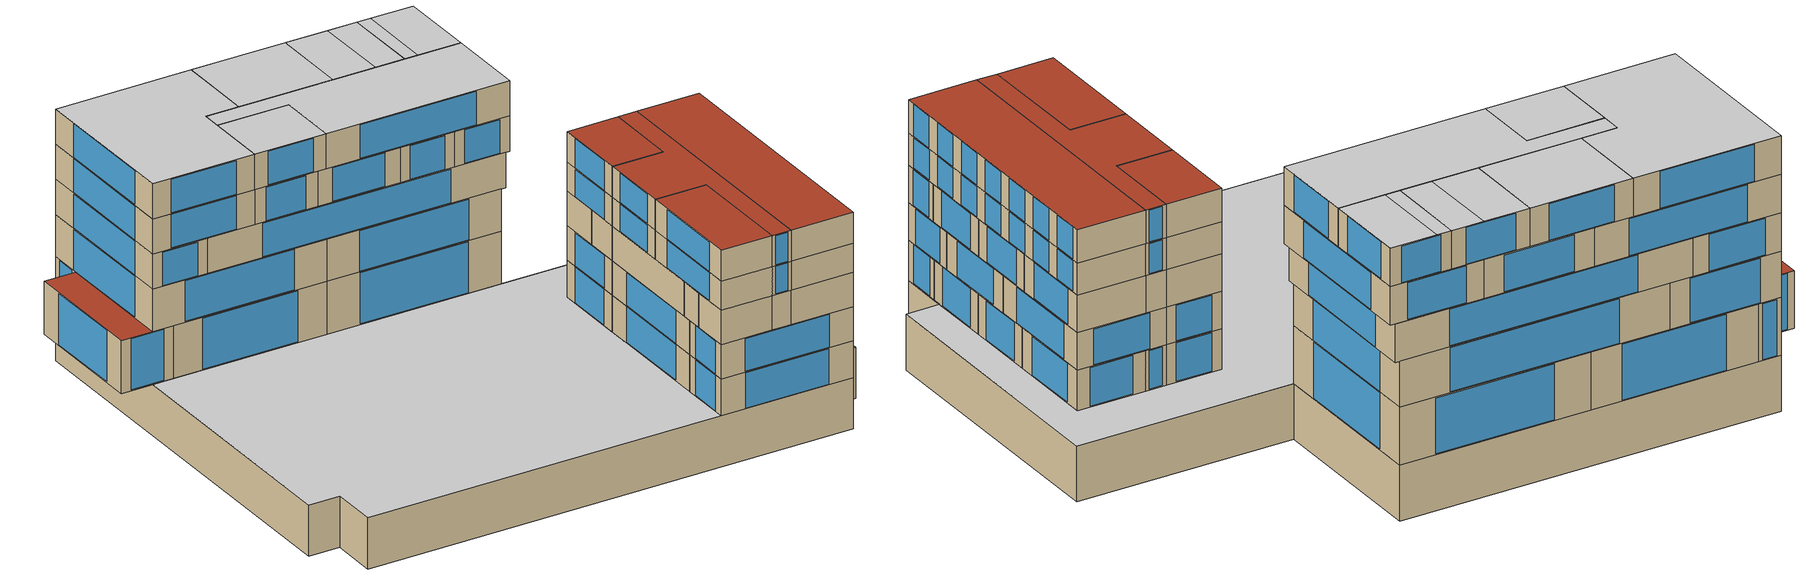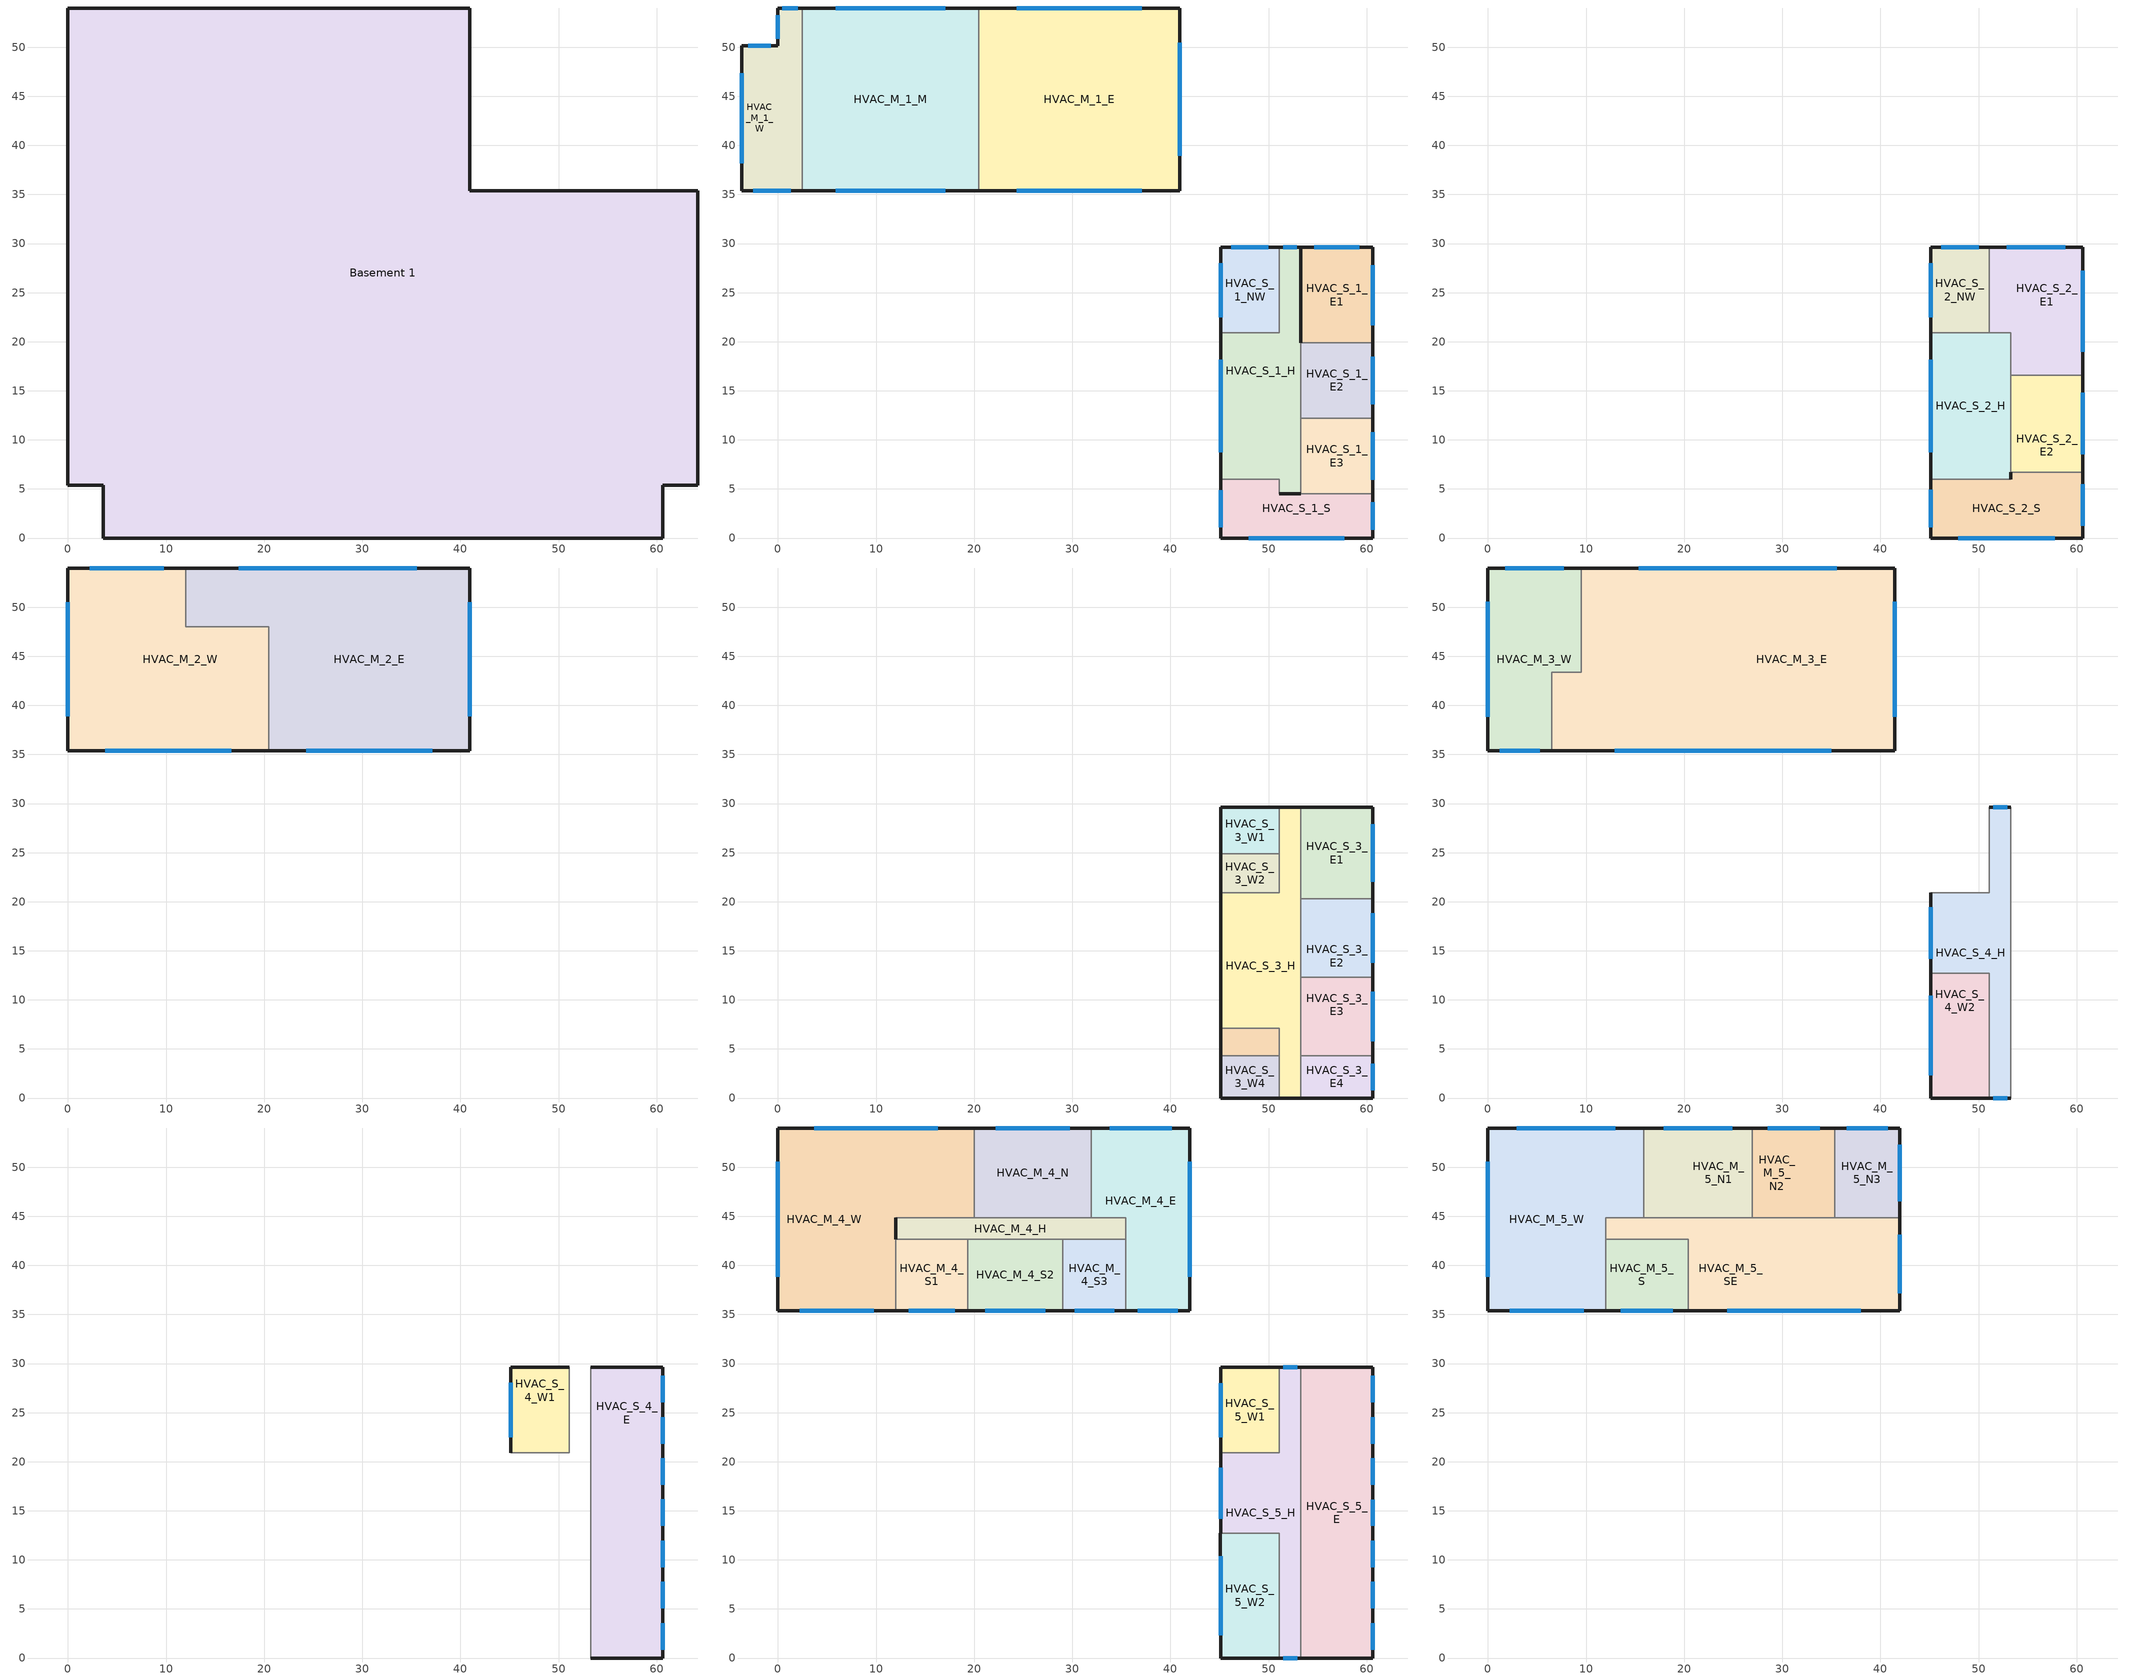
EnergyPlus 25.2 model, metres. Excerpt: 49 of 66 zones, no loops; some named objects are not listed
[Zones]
Basement 1
 floor ground (ASHRAE 189.1-2009 ExtWall Mass ClimateZone 6): 40.95,54 40.95,35.4 64.2,35.4 64.2,5.4 60.6,5.4 60.6,0 3.6,0 3.6,5.4 0,5.4 0,54 z0
 wall ground (ASHRAE 189.1-2009 ExtWall Mass ClimateZone 6): 3.6,5.4 3.6,0 60.6,0 60.6,5.4 64.2,5.4 64.2,35.4 40.95,35.4 40.95,54 0,54 0,5.4 3.6,5.4 z0:5.8
 ceiling ground (ASHRAE 189.1-2009 ExtRoof Metal ClimateZone 6): 45.1,0 45.1,29.6 60.6,29.6 60.6,5.4 64.2,5.4 64.2,35.4 0,35.4 0,5.4 3.6,5.4 3.6,0 z5.8
HVAC_M_1_E
 floor to Basement 1 (Interior Floor): 40.95,54 40.95,35.4 20.48,35.4 20.48,54 z5.8
 wall outside (ASHRAE 189.1-2009 ExtWall Mass ClimateZone 6): 20.48,35.4 40.95,35.4 40.95,54 20.48,54 z5.8:11.8
 wall to HVAC_M_1_M (Interior Wall): 20.48,54 20.48,35.4 z5.8:11.8
 window (ASHRAE 189.1-2009 ExtWindow ClimateZone 6): 37.07,54 24.36,54 / 24.36,35.4 37.07,35.4 / 40.95,38.93 40.95,50.47 z5.9:11.7
HVAC_M_1_M
 floor to Basement 1 (Interior Floor): 20.48,54 20.48,35.4 2.48,35.4 2.48,54 z5.8
 wall outside (ASHRAE 189.1-2009 ExtWall Mass ClimateZone 6): 2.48,35.4 20.48,35.4 / 20.48,54 2.48,54 z5.8:11.8
 wall to HVAC_M_1_W (Interior Wall): 2.48,54 2.48,35.4 z5.8:11.8
 window (ASHRAE 189.1-2009 ExtWindow ClimateZone 6): 17.06,54 5.89,54 / 5.89,35.4 17.06,35.4 z5.9:11.7
HVAC_M_1_W
 floor outside (ASHRAE 189.1-2009 ExtWall Mass ClimateZone 6): 0,50.16 0,35.4 -3.7,35.4 -3.7,50.16 z5.8
 floor to Basement 1 (Interior Floor): 2.47,54 2.47,35.4 0,35.4 0,54 z5.8
 wall outside (ASHRAE 189.1-2009 ExtWall Mass ClimateZone 6): 2.47,54 0,54 0,50.16 -3.7,50.16 -3.7,35.4 2.47,35.4 z5.8:11.8
 window (ASHRAE 189.1-2009 ExtWindow ClimateZone 6): 2.01,54 0.47,54 / 0,53.27 0,50.89 / -0.7,50.16 -3,50.16 / -3.7,47.36 -3.7,38.2 / -2.53,35.4 1.3,35.4 z5.9:11.7
 roof outside (ASHRAE 189.1-2009 ExtRoof Metal ClimateZone 6): 0,35.4 0,50.16 -3.7,50.16 -3.7,35.4 z11.8
HVAC_S_1_E1
 floor to Basement 1 (Interior Floor): 60.6,29.6 60.6,19.9 53.3,19.9 53.3,29.6 z5.8
 wall outside (ASHRAE 189.1-2009 ExtWall Mass ClimateZone 6): 60.6,19.9 60.6,29.6 53.3,29.6 z5.8:10
 wall outside (Interior Wall): 53.3,29.6 53.3,19.9 z5.8:10
 wall to HVAC_S_1_E2 (Interior Wall): 53.3,19.9 60.6,19.9 z5.8:10
 window (ASHRAE 189.1-2009 ExtWindow ClimateZone 6): 60.6,21.69 60.6,27.81 / 59.25,29.6 54.65,29.6 z5.9:9.9
HVAC_S_1_E2
 floor to Basement 1 (Interior Floor): 60.6,19.9 60.6,12.2 53.3,12.2 53.3,19.9 z5.8
 wall outside (ASHRAE 189.1-2009 ExtWall Mass ClimateZone 6): 60.6,12.2 60.6,19.9 z5.8:10
 wall to HVAC_S_1_E3 (Interior Wall): 53.3,12.2 60.6,12.2 z5.8:10
 wall to HVAC_S_1_H (Interior Wall): 53.3,19.9 53.3,12.2 z5.8:10
 window (ASHRAE 189.1-2009 ExtWindow ClimateZone 6): 60.6,13.62 60.6,18.48 z5.9:9.9
HVAC_S_1_E3
 floor to Basement 1 (Interior Floor): 60.6,12.2 60.6,4.5 53.3,4.5 53.3,12.2 z5.8
 wall outside (ASHRAE 189.1-2009 ExtWall Mass ClimateZone 6): 60.6,4.5 60.6,12.2 z5.8:10
 wall to HVAC_S_1_S (Interior Wall): 53.3,4.5 60.6,4.5 z5.8:10
 wall to HVAC_S_1_H (Interior Wall): 53.3,12.2 53.3,4.5 z5.8:10
 window (ASHRAE 189.1-2009 ExtWindow ClimateZone 6): 60.6,5.92 60.6,10.78 z5.9:9.9
HVAC_S_1_H
 floor to Basement 1 (Interior Floor): 53.3,29.6 53.3,4.5 51.1,4.5 51.1,6 45.1,6 45.1,20.9 51.1,20.9 51.1,29.6 z5.8
 wall outside (Interior Wall): 53.3,19.9 53.3,29.6 / 51.1,4.5 53.3,4.5 z5.8:10
 wall outside (ASHRAE 189.1-2009 ExtWall Mass ClimateZone 6): 53.3,29.6 51.1,29.6 / 45.1,20.9 45.1,6 z5.8:10
 wall to HVAC_S_1_NW (Interior Wall): 51.1,29.6 51.1,20.9 45.1,20.9 z5.8:10
 wall to HVAC_S_1_S (Interior Wall): 45.1,6 51.1,6 51.1,4.5 z5.8:10
 window (ASHRAE 189.1-2009 ExtWindow ClimateZone 6): 45.1,18.14 45.1,8.76 / 52.89,29.6 51.51,29.6 z5.9:9.9
HVAC_S_1_NW
 floor to Basement 1 (Interior Floor): 51.1,29.6 51.1,20.9 45.1,20.9 45.1,29.6 z5.8
 wall outside (ASHRAE 189.1-2009 ExtWall Mass ClimateZone 6): 51.1,29.6 45.1,29.6 45.1,20.9 z5.8:10
 window (ASHRAE 189.1-2009 ExtWindow ClimateZone 6): 45.1,27.99 45.1,22.51 / 49.99,29.6 46.21,29.6 z5.9:9.9
HVAC_S_1_S
 floor to Basement 1 (Interior Floor): 51.1,6 51.1,4.5 60.6,4.5 60.6,0 45.1,0 45.1,6 z5.8
 wall outside (ASHRAE 189.1-2009 ExtWall Mass ClimateZone 6): 45.1,6 45.1,0 60.6,0 60.6,4.5 z5.8:10
 window (ASHRAE 189.1-2009 ExtWindow ClimateZone 6): 47.97,0 57.73,0 / 45.1,4.89 45.1,1.11 / 60.6,0.83 60.6,3.67 z5.9:9.9
HVAC_S_2_E1
 floor to HVAC_S_1_H (Interior Floor): 53.3,29.6 53.3,20.9 51.1,20.9 51.1,29.6 z10
 floor to HVAC_S_1_E1 (Interior Floor): 60.6,29.6 60.6,19.9 53.3,19.9 53.3,29.6 z10
 floor to HVAC_S_1_E2 (Interior Floor): 60.6,19.9 60.6,16.6 53.3,16.6 53.3,19.9 z10
 wall outside (ASHRAE 189.1-2009 ExtWall Mass ClimateZone 6): 60.6,16.6 60.6,29.6 51.1,29.6 z10:13.9
 wall to HVAC_S_2_E2 (Interior Wall): 53.3,16.6 60.6,16.6 z10:13.9
 wall to HVAC_S_2_H (Interior Wall): 51.1,20.9 53.3,20.9 53.3,16.6 z10:13.9
 wall to HVAC_S_2_NW (Interior Wall): 51.1,29.6 51.1,20.9 z10:13.9
 window (ASHRAE 189.1-2009 ExtWindow ClimateZone 6): 58.85,29.6 52.85,29.6 / 60.6,18.99 60.6,27.21 z10.1:13.8
HVAC_S_2_E2
 floor to HVAC_S_1_E3 (Interior Floor): 60.6,12.2 60.6,6.7 53.3,6.7 53.3,12.2 z10
 floor to HVAC_S_1_E2 (Interior Floor): 60.6,16.6 60.6,12.2 53.3,12.2 53.3,16.6 z10
 wall outside (ASHRAE 189.1-2009 ExtWall Mass ClimateZone 6): 60.6,6.7 60.6,16.6 z10:13.9
 wall to HVAC_S_2_S (Interior Wall): 53.3,6.7 60.6,6.7 z10:13.9
 wall to HVAC_S_2_H (Interior Wall): 53.3,16.6 53.3,6.7 z10:13.9
 window (ASHRAE 189.1-2009 ExtWindow ClimateZone 6): 60.6,8.52 60.6,14.78 z10.1:13.8
HVAC_S_2_H
 floor to HVAC_S_1_H (Interior Floor): 53.3,20.9 53.3,6 45.1,6 45.1,20.9 z10
 wall outside (ASHRAE 189.1-2009 ExtWall Mass ClimateZone 6): 45.1,20.9 45.1,6 z10:13.9
 wall to HVAC_S_2_NW (Interior Wall): 51.1,20.9 45.1,20.9 z10:13.9
 wall to HVAC_S_2_S (Interior Wall): 45.1,6 53.3,6 z10:13.9
 window (ASHRAE 189.1-2009 ExtWindow ClimateZone 6): 45.1,18.16 45.1,8.74 z10.1:13.8
HVAC_S_2_NW
 floor to HVAC_S_1_NW (Interior Floor): 51.1,29.6 51.1,20.9 45.1,20.9 45.1,29.6 z10
 wall outside (ASHRAE 189.1-2009 ExtWall Mass ClimateZone 6): 51.1,29.6 45.1,29.6 45.1,20.9 z10:13.9
 window (ASHRAE 189.1-2009 ExtWindow ClimateZone 6): 50,29.6 46.2,29.6 / 45.1,28 45.1,22.5 z10.1:13.8
HVAC_S_2_S
 floor to HVAC_S_1_S (Interior Floor): 51.1,6 51.1,4.5 60.6,4.5 60.6,0 45.1,0 45.1,6 z10
 floor to HVAC_S_1_H (Interior Floor): 53.3,6 53.3,4.5 51.1,4.5 51.1,6 z10
 floor to HVAC_S_1_E3 (Interior Floor): 60.6,6.7 60.6,4.5 53.3,4.5 53.3,6.7 z10
 wall outside (ASHRAE 189.1-2009 ExtWall Mass ClimateZone 6): 45.1,6 45.1,0 60.6,0 60.6,6.7 z10:13.9
 wall outside (Interior Wall): 53.3,6.7 53.3,6 z10:13.9
 window (ASHRAE 189.1-2009 ExtWindow ClimateZone 6): 60.6,1.23 60.6,5.47 / 45.1,4.9 45.1,1.1 / 47.95,0 57.75,0 z10.1:13.8
HVAC_M_2_E
 floor to HVAC_M_1_E (Interior Floor): 40.95,54 40.95,35.4 20.48,35.4 20.48,54 z11.8
 floor to HVAC_M_1_M (Interior Floor): 20.48,54 20.48,48 12,48 12,54 z11.8
 wall outside (ASHRAE 189.1-2009 ExtWall Mass ClimateZone 6): 20.48,35.4 40.95,35.4 40.95,54 12,54 z11.8:16.6
 wall to HVAC_M_2_W (Interior Wall): 12,54 12,48 20.48,48 20.48,35.4 z11.8:16.6
 window (ASHRAE 189.1-2009 ExtWindow ClimateZone 6): 35.54,54 17.41,54 / 24.3,35.4 37.12,35.4 / 40.95,38.88 40.95,50.52 z11.9:16.5
HVAC_M_2_W
 floor to HVAC_M_1_M (Interior Floor): 12,54 12,48 20.48,48 20.48,35.4 2.48,35.4 2.48,54 z11.8
 floor to HVAC_M_1_W (Interior Floor): 2.48,54 2.48,35.4 0,35.4 0,54 z11.8
 wall outside (ASHRAE 189.1-2009 ExtWall Mass ClimateZone 6): 12,54 0,54 0,35.4 20.48,35.4 z11.8:16.6
 window (ASHRAE 189.1-2009 ExtWindow ClimateZone 6): 9.76,54 2.24,54 / 0,50.52 0,38.88 / 3.83,35.4 16.65,35.4 z11.9:16.5
HVAC_S_3_E1
 floor to HVAC_S_2_E1 (Interior Floor): 60.6,29.6 60.6,20.3 53.3,20.3 53.3,29.6 z13.9
 wall outside (ASHRAE 189.1-2009 ExtWall Mass ClimateZone 6): 60.6,20.3 60.6,29.6 53.3,29.6 z13.9:17.8
 wall to HVAC_S_3_E2 (Interior Wall): 53.3,20.3 60.6,20.3 z13.9:17.8
 wall to HVAC_S_3_H (Interior Wall): 53.3,29.6 53.3,20.3 z13.9:17.8
 window (ASHRAE 189.1-2009 ExtWindow ClimateZone 6): 60.6,22.01 60.6,27.89 z14:17.7
HVAC_S_3_E2
 floor to HVAC_S_2_E1 (Interior Floor): 60.6,20.3 60.6,16.6 53.3,16.6 53.3,20.3 z13.9
 floor to HVAC_S_2_E2 (Interior Floor): 60.6,16.6 60.6,12.3 53.3,12.3 53.3,16.6 z13.9
 wall outside (ASHRAE 189.1-2009 ExtWall Mass ClimateZone 6): 60.6,12.3 60.6,20.3 z13.9:17.8
 wall to HVAC_S_3_E3 (Interior Wall): 53.3,12.3 60.6,12.3 z13.9:17.8
 wall to HVAC_S_3_H (Interior Wall): 53.3,20.3 53.3,12.3 z13.9:17.8
 window (ASHRAE 189.1-2009 ExtWindow ClimateZone 6): 60.6,13.77 60.6,18.83 z14:17.7
HVAC_S_3_E3
 floor to HVAC_S_2_E2 (Interior Floor): 60.6,12.3 60.6,6.7 53.3,6.7 53.3,12.3 z13.9
 floor to HVAC_S_2_S (Interior Floor): 60.6,6.7 60.6,4.3 53.3,4.3 53.3,6.7 z13.9
 wall outside (ASHRAE 189.1-2009 ExtWall Mass ClimateZone 6): 60.6,4.3 60.6,12.3 z13.9:17.8
 wall to HVAC_S_3_E4 (Interior Wall): 53.3,4.3 60.6,4.3 z13.9:17.8
 wall to HVAC_S_3_H (Interior Wall): 53.3,12.3 53.3,4.3 z13.9:17.8
 window (ASHRAE 189.1-2009 ExtWindow ClimateZone 6): 60.6,5.77 60.6,10.83 z14:17.7
HVAC_S_3_E4
 floor to HVAC_S_2_S (Interior Floor): 60.6,4.3 60.6,0 53.3,0 53.3,4.3 z13.9
 wall outside (ASHRAE 189.1-2009 ExtWall Mass ClimateZone 6): 53.3,0 60.6,0 60.6,4.3 z13.9:17.8
 wall to HVAC_S_3_H (Interior Wall): 53.3,4.3 53.3,0 z13.9:17.8
 window (ASHRAE 189.1-2009 ExtWindow ClimateZone 6): 60.6,0.79 60.6,3.51 z14:17.7
HVAC_S_3_H
 floor to HVAC_S_2_E1 (Interior Floor): 53.3,29.6 53.3,20.9 51.1,20.9 51.1,29.6 z13.9
 floor to HVAC_S_2_H (Interior Floor): 53.3,20.9 53.3,6 51.1,6 51.1,7.1 45.1,7.1 45.1,20.9 z13.9
 floor to HVAC_S_2_S (Interior Floor): 53.3,6 53.3,0 51.1,0 51.1,6 z13.9
 wall outside (ASHRAE 189.1-2009 ExtWall Mass ClimateZone 6): 53.3,29.6 51.1,29.6 / 51.1,0 53.3,0 / 45.1,20.9 45.1,7.1 z13.9:17.8
 wall to HVAC_S_3_W2 (Interior Wall): 51.1,24.9 51.1,20.9 45.1,20.9 z13.9:17.8
 wall to HVAC_S_3_W3 (Interior Wall): 45.1,7.1 51.1,7.1 51.1,4.3 z13.9:17.8
 wall to HVAC_S_3_W1 (Interior Wall): 51.1,29.6 51.1,24.9 z13.9:17.8
 wall to HVAC_S_3_W4 (Interior Wall): 51.1,4.3 51.1,0 z13.9:17.8
 roof outside (ASHRAE 189.1-2009 ExtRoof Metal ClimateZone 6): 53.3,0 53.3,29.6 51.1,29.6 51.1,20.9 45.1,20.9 45.1,7.1 51.1,7.1 51.1,0 z17.8
HVAC_S_3_W1
 floor to HVAC_S_2_NW (Interior Floor): 51.1,29.6 51.1,24.9 45.1,24.9 45.1,29.6 z13.9
 wall outside (ASHRAE 189.1-2009 ExtWall Mass ClimateZone 6): 51.1,29.6 45.1,29.6 45.1,24.9 z13.9:17.8
 wall to HVAC_S_3_W2 (Interior Wall): 45.1,24.9 51.1,24.9 z13.9:17.8
HVAC_S_3_W2
 floor to HVAC_S_2_NW (Interior Floor): 51.1,24.9 51.1,20.9 45.1,20.9 45.1,24.9 z13.9
 wall outside (ASHRAE 189.1-2009 ExtWall Mass ClimateZone 6): 45.1,24.9 45.1,20.9 z13.9:17.8
HVAC_S_3_W3
 floor to HVAC_S_2_H (Interior Floor): 51.1,7.1 51.1,6 45.1,6 45.1,7.1 z13.9
 floor to HVAC_S_2_S (Interior Floor): 51.1,6 51.1,4.3 45.1,4.3 45.1,6 z13.9
 wall outside (ASHRAE 189.1-2009 ExtWall Mass ClimateZone 6): 45.1,7.1 45.1,4.3 z13.9:17.8
 wall to HVAC_S_3_W4 (Interior Wall): 45.1,4.3 51.1,4.3 z13.9:17.8
HVAC_S_3_W4
 floor to HVAC_S_2_S (Interior Floor): 51.1,4.3 51.1,0 45.1,0 45.1,4.3 z13.9
 wall outside (ASHRAE 189.1-2009 ExtWall Mass ClimateZone 6): 45.1,4.3 45.1,0 51.1,0 z13.9:17.8
HVAC_M_3_E
 floor to HVAC_M_2_E (Interior Floor): 41.45,54 41.45,35.4 20.48,35.4 20.48,48 12,48 12,54 z16.6
 floor to HVAC_M_2_W (Interior Floor): 12,54 12,48 20.48,48 20.48,35.4 6.5,35.4 6.5,43.4 9.5,43.4 9.5,54 z16.6
 wall outside (ASHRAE 189.1-2009 ExtWall Mass ClimateZone 6): 6.5,35.4 41.45,35.4 41.45,54 9.5,54 z16.6:20.6
 wall to HVAC_M_3_W (Interior Wall): 9.5,54 9.5,43.4 6.5,43.4 6.5,35.4 z16.6:20.6
 window (ASHRAE 189.1-2009 ExtWindow ClimateZone 6): 12.94,35.4 35.01,35.4 / 41.45,38.83 41.45,50.57 / 35.56,54 15.39,54 z16.7:20.5
HVAC_M_3_W
 floor to HVAC_M_2_W (Interior Floor): 9.5,54 9.5,43.4 6.5,43.4 6.5,35.4 0,35.4 0,54 z16.6
 wall outside (ASHRAE 189.1-2009 ExtWall Mass ClimateZone 6): 9.5,54 0,54 0,35.4 6.5,35.4 z16.6:20.6
 window (ASHRAE 189.1-2009 ExtWindow ClimateZone 6): 0,50.57 0,38.83 / 1.2,35.4 5.3,35.4 / 7.75,54 1.75,54 z16.7:20.5
HVAC_S_4_H
 floor to HVAC_S_3_H (Interior Floor): 53.3,29.6 53.3,0 51.1,0 51.1,12.7 45.1,12.7 45.1,20.9 51.1,20.9 51.1,29.6 z17.8
 wall outside (ASHRAE 189.1-2009 ExtWall Mass ClimateZone 6): 53.3,29.6 51.1,29.6 / 51.1,0 53.3,0 / 45.1,20.9 45.1,12.7 z17.8:21.1
 wall to HVAC_S_4_E (Interior Wall): 53.3,0 53.3,29.6 z17.8:21.1
 wall to HVAC_S_4_W1 (Interior Wall): 51.1,29.6 51.1,20.9 45.1,20.9 z17.8:21.1
 wall to HVAC_S_4_W2 (Interior Wall): 45.1,12.7 51.1,12.7 51.1,0 z17.8:21.1
 window (ASHRAE 189.1-2009 ExtWindow ClimateZone 6): 52.9,29.6 51.5,29.6 / 51.5,0 52.9,0 / 45.1,19.42 45.1,14.18 z17.9:21
HVAC_S_4_W2
 floor to HVAC_S_3_H (Interior Floor): 51.1,12.7 51.1,7.1 45.1,7.1 45.1,12.7 z17.8
 floor to HVAC_S_3_W3 (Interior Floor): 51.1,7.1 51.1,4.3 45.1,4.3 45.1,7.1 z17.8
 floor to HVAC_S_3_W4 (Interior Floor): 51.1,4.3 51.1,0 45.1,0 45.1,4.3 z17.8
 wall outside (ASHRAE 189.1-2009 ExtWall Mass ClimateZone 6): 45.1,12.7 45.1,0 51.1,0 z17.8:21.1
 window (ASHRAE 189.1-2009 ExtWindow ClimateZone 6): 45.1,10.41 45.1,2.29 z17.9:21
HVAC_S_4_E
 floor to HVAC_S_3_E1 (Interior Floor): 60.6,29.6 60.6,20.3 53.3,20.3 53.3,29.6 z17.8
 floor to HVAC_S_3_E2 (Interior Floor): 60.6,20.3 60.6,12.3 53.3,12.3 53.3,20.3 z17.8
 floor to HVAC_S_3_E3 (Interior Floor): 60.6,12.3 60.6,4.3 53.3,4.3 53.3,12.3 z17.8
 floor to HVAC_S_3_E4 (Interior Floor): 60.6,4.3 60.6,0 53.3,0 53.3,4.3 z17.8
 wall outside (ASHRAE 189.1-2009 ExtWall Mass ClimateZone 6): 53.3,0 60.6,0 60.6,29.6 53.3,29.6 z17.8:21.1
 window (ASHRAE 189.1-2009 ExtWindow ClimateZone 6): 60.6,0.85 60.6,3.55 / 60.6,5.05 60.6,7.75 / 60.6,9.25 60.6,11.95 / 60.6,13.45 60.6,16.15 / 60.6,17.65 60.6,20.35 / 60.6,21.85 60.6,24.55 / 60.6,26.05 60.6,28.75 z17.9:21
HVAC_S_4_W1
 floor to HVAC_S_3_W1 (Interior Floor): 51.1,29.6 51.1,24.9 45.1,24.9 45.1,29.6 z17.8
 floor to HVAC_S_3_W2 (Interior Floor): 51.1,24.9 51.1,20.9 45.1,20.9 45.1,24.9 z17.8
 wall outside (ASHRAE 189.1-2009 ExtWall Mass ClimateZone 6): 51.1,29.6 45.1,29.6 45.1,20.9 z17.8:21.1
 window (ASHRAE 189.1-2009 ExtWindow ClimateZone 6): 45.1,28.03 45.1,22.47 z17.9:21
HVAC_M_4_E
 floor to HVAC_M_3_E (Interior Floor): 41.95,54 41.95,35.4 35.45,35.4 35.45,44.85 31.95,44.85 31.95,54 z20.6
 wall outside (ASHRAE 189.1-2009 ExtWall Mass ClimateZone 6): 35.45,35.4 41.95,35.4 41.95,54 31.95,54 z20.6:24.6
 wall to HVAC_M_4_H (Interior Wall): 31.95,44.85 35.45,44.85 35.45,42.65 z20.6:24.6
 wall to HVAC_M_4_N (Interior Wall): 31.95,54 31.95,44.85 z20.6:24.6
 wall to HVAC_M_4_S3 (Interior Wall): 35.45,42.65 35.45,35.4 z20.6:24.6
 window (ASHRAE 189.1-2009 ExtWindow ClimateZone 6): 36.65,35.4 40.75,35.4 / 41.95,38.83 41.95,50.57 / 40.11,54 33.79,54 z20.7:24.5
HVAC_M_4_H
 floor to HVAC_M_3_E (Interior Floor): 35.45,44.85 35.45,42.65 12,42.65 12,44.85 z20.6
 wall to HVAC_M_4_W (Interior Wall): 20,44.85 12,44.85 12,42.65 z20.6:24.6
 wall to HVAC_M_4_N (Interior Wall): 31.95,44.85 20,44.85 z20.6:24.6
 wall to HVAC_M_4_S1 (Interior Wall): 12,42.65 19.36,42.65 z20.6:24.6
 wall to HVAC_M_4_S2 (Interior Wall): 19.36,42.65 29.05,42.65 z20.6:24.6
 wall to HVAC_M_4_S3 (Interior Wall): 29.05,42.65 35.45,42.65 z20.6:24.6
HVAC_M_4_W
 floor to HVAC_M_3_W (Interior Floor): 9.5,54 9.5,43.4 6.5,43.4 6.5,35.4 0,35.4 0,54 z20.6
 floor to HVAC_M_3_E (Interior Floor): 20,54 20,44.85 12,44.85 12,35.4 6.5,35.4 6.5,43.4 9.5,43.4 9.5,54 z20.6
 wall outside (Interior Wall): 12,42.65 12,44.85 / 12,42.65 12,44.85 z20.6:24.6
 wall outside (ASHRAE 189.1-2009 ExtWall Mass ClimateZone 6): 20,54 0,54 0,35.4 12,35.4 z20.6:24.6
 wall to HVAC_M_4_N (Interior Wall): 20,44.85 20,54 z20.6:24.6
 wall to HVAC_M_4_S1 (Interior Wall): 12,35.4 12,42.65 z20.6:24.6
 window (ASHRAE 189.1-2009 ExtWindow ClimateZone 6): 0,50.57 0,38.83 / 2.21,35.4 9.79,35.4 / 16.32,54 3.68,54 z20.7:24.5
HVAC_M_4_N
 floor to HVAC_M_3_E (Interior Floor): 31.95,54 31.95,44.85 20,44.85 20,54 z20.6
 wall outside (ASHRAE 189.1-2009 ExtWall Mass ClimateZone 6): 31.95,54 20,54 z20.6:24.6
 window (ASHRAE 189.1-2009 ExtWindow ClimateZone 6): 29.75,54 22.2,54 z20.7:24.5
HVAC_M_4_S1
 floor to HVAC_M_3_E (Interior Floor): 19.36,42.65 19.36,35.4 12,35.4 12,42.65 z20.6
 wall outside (ASHRAE 189.1-2009 ExtWall Mass ClimateZone 6): 12,35.4 19.36,35.4 z20.6:24.6
 wall to HVAC_M_4_S2 (Interior Wall): 19.36,35.4 19.36,42.65 z20.6:24.6
 window (ASHRAE 189.1-2009 ExtWindow ClimateZone 6): 13.36,35.4 18,35.4 z20.7:24.5
HVAC_M_4_S2
 floor to HVAC_M_3_E (Interior Floor): 29.05,42.65 29.05,35.4 19.36,35.4 19.36,42.65 z20.6
 wall outside (ASHRAE 189.1-2009 ExtWall Mass ClimateZone 6): 19.36,35.4 29.05,35.4 z20.6:24.6
 wall to HVAC_M_4_S3 (Interior Wall): 29.05,35.4 29.05,42.65 z20.6:24.6
 window (ASHRAE 189.1-2009 ExtWindow ClimateZone 6): 21.14,35.4 27.26,35.4 z20.7:24.5
HVAC_M_4_S3
 floor to HVAC_M_3_E (Interior Floor): 35.45,42.65 35.45,35.4 29.05,35.4 29.05,42.65 z20.6
 wall outside (ASHRAE 189.1-2009 ExtWall Mass ClimateZone 6): 29.05,35.4 35.45,35.4 z20.6:24.6
 window (ASHRAE 189.1-2009 ExtWindow ClimateZone 6): 30.23,35.4 34.27,35.4 z20.7:24.5
HVAC_S_5_E
 floor to HVAC_S_4_E (Interior Floor): 60.6,29.6 60.6,0 53.3,0 53.3,29.6 z21.1
 wall outside (ASHRAE 189.1-2009 ExtWall Mass ClimateZone 6): 53.3,0 60.6,0 60.6,29.6 53.3,29.6 z21.1:24.6
 wall to HVAC_S_5_H (Interior Wall): 53.3,29.6 53.3,0 z21.1:24.6
 window (ASHRAE 189.1-2009 ExtWindow ClimateZone 6): 60.6,0.85 60.6,3.55 / 60.6,5.05 60.6,7.75 / 60.6,9.25 60.6,11.95 / 60.6,13.45 60.6,16.15 / 60.6,17.65 60.6,20.35 / 60.6,21.85 60.6,24.55 / 60.6,26.05 60.6,28.75 z21.2:24.5
 roof outside (ASHRAE 189.1-2009 ExtRoof Metal ClimateZone 6): 60.6,0 60.6,29.6 53.3,29.6 53.3,0 z24.6
HVAC_S_5_H
 floor to HVAC_S_4_H (Interior Floor): 53.3,29.6 53.3,0 51.1,0 51.1,12.7 45.1,12.7 45.1,20.9 51.1,20.9 51.1,29.6 z21.1
 wall outside (ASHRAE 189.1-2009 ExtWall Mass ClimateZone 6): 53.3,29.6 51.1,29.6 / 51.1,0 53.3,0 / 45.1,20.9 45.1,12.7 z21.1:24.6
 wall to HVAC_S_5_W1 (Interior Wall): 51.1,29.6 51.1,20.9 45.1,20.9 z21.1:24.6
 wall to HVAC_S_5_W2 (Interior Wall): 45.1,12.7 51.1,12.7 51.1,0 z21.1:24.6
 window (ASHRAE 189.1-2009 ExtWindow ClimateZone 6): 52.9,29.6 51.5,29.6 / 51.5,0 52.9,0 / 45.1,19.41 45.1,14.19 z21.2:24.5
 roof outside (ASHRAE 189.1-2009 ExtRoof Metal ClimateZone 6): 53.3,0 53.3,29.6 51.1,29.6 51.1,20.9 45.1,20.9 45.1,12.7 51.1,12.7 51.1,0 z24.6
HVAC_S_5_W1
 floor to HVAC_S_4_W1 (Interior Floor): 51.1,29.6 51.1,20.9 45.1,20.9 45.1,29.6 z21.1
 wall outside (ASHRAE 189.1-2009 ExtWall Mass ClimateZone 6): 51.1,29.6 45.1,29.6 45.1,20.9 z21.1:24.6
 window (ASHRAE 189.1-2009 ExtWindow ClimateZone 6): 45.1,28.02 45.1,22.48 z21.2:24.5
 roof outside (ASHRAE 189.1-2009 ExtRoof Metal ClimateZone 6): 51.1,20.9 51.1,29.6 45.1,29.6 45.1,20.9 z24.6
HVAC_S_5_W2
 floor to HVAC_S_4_W2 (Interior Floor): 51.1,12.7 51.1,0 45.1,0 45.1,12.7 z21.1
 wall outside (ASHRAE 189.1-2009 ExtWall Mass ClimateZone 6): 45.1,12.7 45.1,0 51.1,0 z21.1:24.6
 window (ASHRAE 189.1-2009 ExtWindow ClimateZone 6): 45.1,10.39 45.1,2.31 z21.2:24.5
 roof outside (ASHRAE 189.1-2009 ExtRoof Metal ClimateZone 6): 45.1,0 51.1,0 51.1,12.7 45.1,12.7 z24.6
HVAC_M_5_N1
 floor to HVAC_M_4_W (Interior Floor): 20,54 20,44.85 15.9,44.85 15.9,54 z24.6
 floor to HVAC_M_4_N (Interior Floor): 26.95,54 26.95,44.85 20,44.85 20,54 z24.6
 wall outside (ASHRAE 189.1-2009 ExtWall Mass ClimateZone 6): 26.95,54 15.9,54 z24.6:28.6
 wall to HVAC_M_5_N2 (Interior Wall): 26.95,44.85 26.95,54 z24.6:28.6
 wall to HVAC_M_5_SE (Interior Wall): 15.9,44.85 26.95,44.85 z24.6:28.6
 wall to HVAC_M_5_W (Interior Wall): 15.9,54 15.9,44.85 z24.6:28.6
 window (ASHRAE 189.1-2009 ExtWindow ClimateZone 6): 24.91,54 17.94,54 z24.7:28.5
 ceiling to HVAC_M_6_N (Interior Ceiling): 26.95,44.85 26.95,54 15.9,54 15.9,44.85 z28.6
HVAC_M_5_N2
 floor to HVAC_M_4_N (Interior Floor): 31.95,54 31.95,44.85 26.95,44.85 26.95,54 z24.6
 floor to HVAC_M_4_E (Interior Floor): 35.35,54 35.35,44.85 31.95,44.85 31.95,54 z24.6
 wall outside (ASHRAE 189.1-2009 ExtWall Mass ClimateZone 6): 35.35,54 26.95,54 z24.6:28.6
 wall to HVAC_M_5_N3 (Interior Wall): 35.35,44.85 35.35,54 z24.6:28.6
 wall to HVAC_M_5_SE (Interior Wall): 26.95,44.85 35.35,44.85 z24.6:28.6
 window (ASHRAE 189.1-2009 ExtWindow ClimateZone 6): 33.8,54 28.5,54 z24.7:28.5
 ceiling to HVAC_M_6_N3 (Interior Ceiling): 35.35,44.85 35.35,54 31.95,54 31.95,44.85 z28.6
 ceiling to HVAC_M_6_N2 (Interior Ceiling): 31.95,44.85 31.95,54 26.95,54 26.95,44.85 z28.6
HVAC_M_5_N3
 floor to HVAC_M_4_E (Interior Floor): 41.95,54 41.95,44.85 35.35,44.85 35.35,54 z24.6
 wall outside (ASHRAE 189.1-2009 ExtWall Mass ClimateZone 6): 41.95,44.85 41.95,54 35.35,54 z24.6:28.6
 wall to HVAC_M_5_SE (Interior Wall): 35.35,44.85 41.95,44.85 z24.6:28.6
 window (ASHRAE 189.1-2009 ExtWindow ClimateZone 6): 41.95,46.54 41.95,52.31 / 40.73,54 36.57,54 z24.7:28.5
 ceiling to HVAC_M_6_N4 (Interior Ceiling): 41.95,44.85 41.95,54 36.95,54 36.95,44.85 z28.6
 ceiling to HVAC_M_6_N3 (Interior Ceiling): 36.95,44.85 36.95,54 35.35,54 35.35,44.85 z28.6
HVAC_M_5_SE
 floor to HVAC_M_4_H (Interior Floor): 35.45,44.85 35.45,42.65 12,42.65 12,44.85 z24.6
 floor to HVAC_M_4_E (Interior Floor): 41.95,44.85 41.95,35.4 35.45,35.4 35.45,44.85 z24.6
 floor to HVAC_M_4_S2 (Interior Floor): 29.05,42.65 29.05,35.4 20.4,35.4 20.4,42.65 z24.6
 floor to HVAC_M_4_S3 (Interior Floor): 35.45,42.65 35.45,35.4 29.05,35.4 29.05,42.65 z24.6
 wall outside (ASHRAE 189.1-2009 ExtWall Mass ClimateZone 6): 20.4,35.4 41.95,35.4 41.95,44.85 z24.6:28.6
 wall to HVAC_M_5_W (Interior Wall): 15.9,44.85 12,44.85 12,42.65 z24.6:28.6
 wall to HVAC_M_5_S (Interior Wall): 12,42.65 20.4,42.65 20.4,35.4 z24.6:28.6
 window (ASHRAE 189.1-2009 ExtWindow ClimateZone 6): 24.37,35.4 37.98,35.4 / 41.95,37.14 41.95,43.11 z24.7:28.5
 ceiling to HVAC_M_6_S (Interior Ceiling): 41.95,35.4 41.95,44.85 12,44.85 12,42.65 20.4,42.65 20.4,35.4 z28.6
HVAC_M_5_S
 floor to HVAC_M_4_S1 (Interior Floor): 19.36,42.65 19.36,35.4 12,35.4 12,42.65 z24.6
 floor to HVAC_M_4_S2 (Interior Floor): 20.4,42.65 20.4,35.4 19.36,35.4 19.36,42.65 z24.6
 wall outside (ASHRAE 189.1-2009 ExtWall Mass ClimateZone 6): 12,35.4 20.4,35.4 z24.6:28.6
 wall to HVAC_M_5_W (Interior Wall): 12,42.65 12,35.4 z24.6:28.6
 window (ASHRAE 189.1-2009 ExtWindow ClimateZone 6): 13.55,35.4 18.85,35.4 z24.7:28.5
 ceiling to HVAC_M_6_S (Interior Ceiling): 20.4,35.4 20.4,42.65 12,42.65 12,35.4 z28.6
HVAC_M_5_W
 floor to HVAC_M_4_W (Interior Floor): 15.9,54 15.9,44.85 12,44.85 12,35.4 0,35.4 0,54 z24.6
 wall outside (ASHRAE 189.1-2009 ExtWall Mass ClimateZone 6): 15.9,54 0,54 0,35.4 12,35.4 z24.6:28.6
 window (ASHRAE 189.1-2009 ExtWindow ClimateZone 6): 0,50.57 0,38.83 / 2.21,35.4 9.79,35.4 / 12.97,54 2.93,54 z24.7:28.5
 ceiling to HVAC_M_6_W (Interior Ceiling): 12,35.4 12,44.85 15.9,44.85 15.9,54 0,54 0,35.4 z28.6
[Building]
KOMSA: Terrain=City
[Site:GroundTemperature:Undisturbed:KusudaAchenbach]
GHX Ground Temps: 10, 14.5, 15, 920, 2400, 4
[Site:Location]
Daejeon.WS: Elevation=69.8; Latitude=36.3719; Longitude=127.3722; Time zone=9
[SizingPeriod:DesignDay] Ashrae clear sky optical depth for beam irradiance taub=0.568; Ashrae clear sky optical depth for diffuse irradiance taud=1.947; Barometric pressure=100489; Begin environment reset mode=FullResetAtBeginEnvironment; Day of month=21; Day type=SummerDesignDay; Daylight saving time indicator=No; Dry bulb temperature range modifier type=DefaultMultipliers; Month=8; Rain indicator=No; Snow indicator=No; Solar model indicator=ASHRAETau2017; Wind direction=250; Wind speed=2.1
Name | Daily dry bulb temperature range | Humidity condition type | Maximum dry bulb temperature | Wetbulb or dewpoint at maximum dry bulb | Enthalpy at maximum dry bulb
Daejeon.WS Ann Clg 1% Condns DB=>MWB | 9.5 | WetBulb | 31.8 | 24.9
Daejeon.WS Ann Clg 1% Condns DP=>MDB | 7.4 | DewPoint | 28.3 | 25.1
Daejeon.WS Ann Clg 1% Condns Enth=>MDB | 7.4 | Enthalpy | 30.1 |  | 82000
Daejeon.WS Ann Clg 1% Condns WB=>MDB | 8.3 | WetBulb | 30 | 26.2
Daejeon.WS Ann Clg 2% Condns DB=>MWB | 9.5 | WetBulb | 30.4 | 24
Daejeon.WS Ann Clg 2% Condns DP=>MDB | 7.4 | DewPoint | 27.8 | 24.4
Daejeon.WS Ann Clg 2% Condns Enth=>MDB | 7.4 | Enthalpy | 28.9 |  | 79000
Daejeon.WS Ann Clg 2% Condns WB=>MDB | 8.3 | WetBulb | 29 | 25.5
Daejeon.WS Ann Clg .4% Condns DB=>MWB | 9.5 | WetBulb | 33.1 | 25.8
Daejeon.WS Ann Clg .4% Condns DP=>MDB | 7.4 | DewPoint | 29.2 | 25.9
Daejeon.WS Ann Clg .4% Condns Enth=>MDB | 7.4 | Enthalpy | 31.3 |  | 85300
Daejeon.WS Ann Clg .4% Condns WB=>MDB | 8.3 | WetBulb | 31.1 | 26.9
[Construction]
ASHRAE 189.1-2009 ExtRoof Metal ClimateZone 6: Metal Roofing, Roof Insulation [25], Metal Decking
ASHRAE 189.1-2009 ExtWall Mass ClimateZone 6: 1IN Stucco, 8IN Concrete HW, Wall Insulation [42], 1/2IN Gypsum
ASHRAE 189.1-2009 ExtWindow ClimateZone 6: Theoretical Glass [216]
Interior Ceiling: M11 100mm lightweight concrete, F05 Ceiling air space resistance, F16 Acoustic tile
Interior Floor: F16 Acoustic tile, F05 Ceiling air space resistance, M11 100mm lightweight concrete
Interior Wall: G01a 19mm gypsum board, F04 Wall air space resistance, G01a 19mm gypsum board
[Material] Thermal absorptance=0.9
Name | Conductivity | Density | Roughness | Solar absorptance | Specific heat | Thickness | Visible absorptance
1/2IN Gypsum | 0.16 | 784.9 | Smooth | 0.4 | 830 | 0.0127 | 0.4
1IN Stucco | 0.6918 | 1858 | Smooth | 0.92 | 837 | 0.0253 | 0.92
8IN Concrete HW | 1.7296 | 2243 | MediumRough | 0.65 | 837 | 0.2033 | 0.65
F16 Acoustic tile | 0.06 | 368 | MediumSmooth | 0.3 | 590 | 0.0191 | 0.3
G01a 19mm gypsum board | 0.16 | 800 | MediumSmooth | 0.4 | 1090 | 0.019 | 0.4
M11 100mm lightweight concrete | 0.53 | 1280 | MediumRough | 0.5 | 840 | 0.1016 | 0.5
Metal Decking; Metal Roofing | 45.006 | 7680 | MediumSmooth | 0.6 | 418.4 | 0.0015 | 0.6
Roof Insulation [25] | 0.049 | 265 | MediumRough | 0.7 | 836.8 | 0.263 | 0.7
Wall Insulation [42] | 0.0432 | 91 | MediumRough | 0.5 | 837 | 0.0914 | 0.5
[Material:AirGap]
Name | Thermal resistance
F04 Wall air space resistance | 0.15
F05 Ceiling air space resistance | 0.18
[WindowMaterial:Glazing]
Theoretical Glass [216]: Back side infrared hemispherical emissivity=0.9; Back side solar reflectance at normal incidence=0; Back side visible reflectance at normal incidence=0; Conductivity=0.0133; Dirt correction factor for solar and visible transmittance=1; Front side infrared hemispherical emissivity=0.9; Front side solar reflectance at normal incidence=0.5699; Front side visible reflectance at normal incidence=0.4421; Infrared transmittance at normal incidence=0; Optical data type=SpectralAverage; Solar diffusing=No; Solar transmittance at normal incidence=0.3801; Thickness=0.003; Visible transmittance at normal incidence=0.5079
[AvailabilityManager:Scheduled] Schedule=Always On Discrete
AHU_M3 Avail Mgr; AHU_M4 Avail Mgr; AHU_M5 Avail Mgr; AHU_M6 Avail Mgr; AHU_M7 Avail Mgr; AHU_M8 Avail Mgr
[ElectricEquipment]
189.1-2009 - Office - OpenOffice - CZ4-8 Electric Equipment: Design level calculation method=Watts/Area; Schedule=Office Bldg Equip; Watts per floor area=7.64238; Zone or zonelist or space or spacelist=189.1-2009 - Office - OpenOffice - CZ4-8
[GroundHeatExchanger:ResponseFactors]
GHX Response Factors: G function reference ratio=0.0005; G function g value 1=-0.348322; G function ln t ts value 1=-15.2996; G function g value 2=0.022208; G function ln t ts value 2=-14.201; G function g value 3=0.412345; G function ln t ts value 3=-13.2202; G function g value 4=0.867498; G function ln t ts value 4=-12.2086; G function g value 5=1.357839; G function ln t ts value 5=-11.1888; G function g value 6=1.852917; G function ln t ts value 6=-10.1816; G function g value 7=2.345321; G function ln t ts value 7=-9.1815; G function g value 8=2.593; G function ln t ts value 8=-8.6809; Ghe vertical properties object=GHX Properties; Number of boreholes=50
[GroundHeatExchanger:System]
GHX: Design flow rate=0.05; Ghe vertical responsefactors object=GHX Response Factors; Ground thermal conductivity=4; Ground thermal heat capacity=2.4e+06; Undisturbed ground temperature model=GHX Ground Temps; Undisturbed ground temperature model type=Site:GroundTemperature:Undisturbed:KusudaAchenbach
[GroundHeatExchanger:Vertical:Properties]
GHX Properties: Borehole diameter=0.075; Borehole length=150; Depth of top of borehole=1; Grout thermal conductivity=0.8; Grout thermal heat capacity=3.9e+06; Pipe outer diameter=0.0267; Pipe thermal conductivity=0.389; Pipe thermal heat capacity=1.77e+06; Pipe thickness=0.00243; U tube distance=0.0521
[Lights]
189.1-2009 - Office - OpenOffice - CZ4-8 Lights: Design level calculation method=Watts/Area; Schedule=Office Bldg Light; Watts per floor area=10.6563; Zone or zonelist or space or spacelist=189.1-2009 - Office - OpenOffice - CZ4-8
[People]
189.1-2009 - Office - OpenOffice - CZ4-8 People: Activity level schedule=Office Activity; Fraction radiant=0.3; Number of people calculation method=People/Area; Number of people schedule=Office Work Occ; People per floor area=0.0565105; Zone or zonelist or space or spacelist=189.1-2009 - Office - OpenOffice - CZ4-8
[Space] Space type=189.1-2009 - Office - OpenOffice - CZ4-8
Name | Zone
Basement | Basement 1
M_1_E | HVAC_M_1_E
M_1_M | HVAC_M_1_M
M_1_W | HVAC_M_1_W
M_2_E | HVAC_M_2_E
M_2_W | HVAC_M_2_W
M_3_E | HVAC_M_3_E
M_3_W | HVAC_M_3_W
M_4_E | HVAC_M_4_E
M_4_H | HVAC_M_4_H
M_4_N | HVAC_M_4_N
M_4_S1 | HVAC_M_4_S1
M_4_S2 | HVAC_M_4_S2
M_4_S3 | HVAC_M_4_S3
M_4_W | HVAC_M_4_W
M_5_N1 | HVAC_M_5_N1
M_5_N2 | HVAC_M_5_N2
M_5_N3 | HVAC_M_5_N3
M_5_S | HVAC_M_5_S
M_5_SE | HVAC_M_5_SE
M_5_W | HVAC_M_5_W
S_1_E1 | HVAC_S_1_E1
S_1_E2 | HVAC_S_1_E2
S_1_E3 | HVAC_S_1_E3
S_1_H | HVAC_S_1_H
S_1_NW | HVAC_S_1_NW
S_1_S | HVAC_S_1_S
S_2_E1 | HVAC_S_2_E1
S_2_E2 | HVAC_S_2_E2
S_2_H | HVAC_S_2_H
S_2_NW | HVAC_S_2_NW
S_2_S | HVAC_S_2_S
S_3_E1 | HVAC_S_3_E1
S_3_E2 | HVAC_S_3_E2
S_3_E3 | HVAC_S_3_E3
S_3_E4 | HVAC_S_3_E4
S_3_H | HVAC_S_3_H
S_3_W1 | HVAC_S_3_W1
S_3_W2 | HVAC_S_3_W2
S_3_W3 | HVAC_S_3_W3
S_3_W4 | HVAC_S_3_W4
S_4_E | HVAC_S_4_E
S_4_H | HVAC_S_4_H
S_4_W1 | HVAC_S_4_W1
S_4_W2 | HVAC_S_4_W2
S_5_E | HVAC_S_5_E
S_5_H | HVAC_S_5_H
S_5_W1 | HVAC_S_5_W1
S_5_W2 | HVAC_S_5_W2
[SpaceList]
189.1-2009 - Office - OpenOffice - CZ4-8: S_3_E1, M_7_N, M_1_E, Basement, M_7_W, S_3_W3, M_1_W, M_1_M, M_8_N3, M_5_W, S_1_S, S_1_H, M_5_SE, S_1_NW, S_3_E2, S_2_E2, S_1_E3, M_2_E, S_1_E2, S_1_E1, M_8_S, M_2_W, S_2_S, M_8_H, S_4_H, S_2_E1, M_6_N, S_3_W1, S_3_W2, S_2_NW, S_2_H, M_3_W, M_3_E
[Zone] Multiplier=1; Part of total floor area=Yes
Basement 1; HVAC_M_1_E; HVAC_M_1_M; HVAC_M_1_W; HVAC_M_2_E; HVAC_M_2_W; HVAC_M_3_E; HVAC_M_3_W; HVAC_M_4_E; HVAC_M_4_H; HVAC_M_4_N; HVAC_M_4_S1; HVAC_M_4_S2; HVAC_M_4_S3; HVAC_M_4_W; HVAC_M_5_N1; HVAC_M_5_N2; HVAC_M_5_N3; HVAC_M_5_S; HVAC_M_5_SE; HVAC_M_5_W; HVAC_S_1_E1; HVAC_S_1_E2; HVAC_S_1_E3; HVAC_S_1_H; HVAC_S_1_NW; HVAC_S_1_S; HVAC_S_2_E1; HVAC_S_2_E2; HVAC_S_2_H; HVAC_S_2_NW; HVAC_S_2_S; HVAC_S_3_E1; HVAC_S_3_E2; HVAC_S_3_E3; HVAC_S_3_E4; HVAC_S_3_H; HVAC_S_3_W1; HVAC_S_3_W2; HVAC_S_3_W3; HVAC_S_3_W4; HVAC_S_4_E; HVAC_S_4_H; HVAC_S_4_W1; HVAC_S_4_W2; HVAC_S_5_E; HVAC_S_5_H; HVAC_S_5_W1; HVAC_S_5_W2
[ZoneInfiltration:DesignFlowRate]
189.1-2009 - Office - OpenOffice - CZ4-8 Infiltration: Density basis=Outdoor; Design flow rate calculation method=Flow/ExteriorArea; Flow rate per exterior surface area=0.000226568; Schedule=Office Infil Quarter On; Zone or zonelist or space or spacelist=189.1-2009 - Office - OpenOffice - CZ4-8
[Schedule:Constant]
Always On Discrete: Hourly value=1
[Schedule:Day:Interval]
Office Activity Default Schedule; Office Activity Summer Design Day; Office Activity Winter Design Day: 24:00, 132, No
Office Bldg Equip Default Schedule: 08:00, 0.4, 12:00, 0.9, 13:00, 0.8, 17:00, 0.9, 18:00, 0.8, 20:00, 0.6, 22:00, 0.5, 24:00, 0.4, No
Office Bldg Equip Rule 1 Day Schedule: 24:00, 0.3, No
Office Bldg Equip Rule 2 Day Schedule: 06:00, 0.3, 08:00, 0.4, 14:00, 0.5, 17:00, 0.35, 24:00, 0.3, No
Office Bldg Equip Summer Design Day; Office Bldg Light Summer Design Day; Office Infil Quarter On Rule 1 Day Schedule: 24:00, 1, No
Office Bldg Equip Winter Design Day; Office Bldg Light Winter Design Day; Office Bldg Occ Rule 1 Day Schedule; Office Bldg Occ Winter Design Day: 24:00, 0, No
Office Bldg Light Default Schedule: 05:00, 0.05, 07:00, 0.1, 08:00, 0.3, 17:00, 0.9, 18:00, 0.7, 20:00, 0.5, 22:00, 0.3, 23:00, 0.1, 24:00, 0.05, No
Office Bldg Light Rule 1 Day Schedule: 24:00, 0.05, No
Office Bldg Light Rule 2 Day Schedule: 06:00, 0.05, 08:00, 0.1, 14:00, 0.5, 17:00, 0.15, 24:00, 0.05, No
Office Bldg Occ Default Schedule: 06:00, 0, 07:00, 0.1, 08:00, 0.2, 12:00, 0.85, 13:00, 0.5, 17:00, 0.85, 18:00, 0.7, 20:00, 0.4, 22:00, 0.1, 24:00, 0.05, No
Office Bldg Occ Rule 2 Day Schedule: 06:00, 0, 08:00, 0.1, 14:00, 0.4, 17:00, 0.1, 24:00, 0, No
Office Bldg Occ Summer Design Day: 06:00, 0, 22:00, 1, 24:00, 0.05, No
Office Infil Quarter On Default Schedule; Office Infil Quarter On Summer Design Day: 06:00, 1, 22:00, 0.25, 24:00, 1, No
Office Infil Quarter On Rule 2 Day Schedule; Office Infil Quarter On Winter Design Day: 06:00, 1, 18:00, 0.25, 24:00, 1, No
[Schedule:Week:Daily]
Office Activity Week Rule - Jan1-Dec31: Office Activity Default Schedule, Office Activity Default Schedule, Office Activity Default Schedule, Office Activity Default Schedule, Office Activity Default Schedule, Office Activity Default Schedule, Office Activity Default Schedule, Office Activity Default Schedule, Office Activity Summer Design Day, Office Activity Winter Design Day, Office Activity Default Schedule, Office Activity Default Schedule
Office Bldg Equip Week Rule - Jan1-Dec31: Office Bldg Equip Rule 1 Day Schedule, Office Bldg Equip Default Schedule, Office Bldg Equip Default Schedule, Office Bldg Equip Default Schedule, Office Bldg Equip Default Schedule, Office Bldg Equip Default Schedule, Office Bldg Equip Rule 2 Day Schedule, Office Bldg Equip Default Schedule, Office Bldg Equip Summer Design Day, Office Bldg Equip Winter Design Day, Office Bldg Equip Default Schedule, Office Bldg Equip Default Schedule
Office Bldg Light Week Rule - Jan1-Dec31: Office Bldg Light Rule 1 Day Schedule, Office Bldg Light Default Schedule, Office Bldg Light Default Schedule, Office Bldg Light Default Schedule, Office Bldg Light Default Schedule, Office Bldg Light Default Schedule, Office Bldg Light Rule 2 Day Schedule, Office Bldg Light Default Schedule, Office Bldg Light Summer Design Day, Office Bldg Light Winter Design Day, Office Bldg Light Default Schedule, Office Bldg Light Default Schedule
Office Infil Quarter On Week Rule - Jan1-Dec31: Office Infil Quarter On Rule 1 Day Schedule, Office Infil Quarter On Default Schedule, Office Infil Quarter On Default Schedule, Office Infil Quarter On Default Schedule, Office Infil Quarter On Default Schedule, Office Infil Quarter On Default Schedule, Office Infil Quarter On Rule 2 Day Schedule, Office Infil Quarter On Default Schedule, Office Infil Quarter On Summer Design Day, Office Infil Quarter On Winter Design Day, Office Infil Quarter On Default Schedule, Office Infil Quarter On Default Schedule
Office Work Occ Week Rule - Jan1-Dec31: Office Bldg Occ Rule 1 Day Schedule, Office Bldg Occ Default Schedule, Office Bldg Occ Default Schedule, Office Bldg Occ Default Schedule, Office Bldg Occ Default Schedule, Office Bldg Occ Default Schedule, Office Bldg Occ Rule 2 Day Schedule, Office Bldg Occ Default Schedule, Office Bldg Occ Summer Design Day, Office Bldg Occ Winter Design Day, Office Bldg Occ Default Schedule, Office Bldg Occ Default Schedule
[Schedule:Year]
Office Activity: Office Activity Week Rule - Jan1-Dec31, 1, 1, 12, 31
Office Bldg Equip: Office Bldg Equip Week Rule - Jan1-Dec31, 1, 1, 12, 31
Office Bldg Light: Office Bldg Light Week Rule - Jan1-Dec31, 1, 1, 12, 31
Office Infil Quarter On: Office Infil Quarter On Week Rule - Jan1-Dec31, 1, 1, 12, 31
Office Work Occ: Office Work Occ Week Rule - Jan1-Dec31, 1, 1, 12, 31
